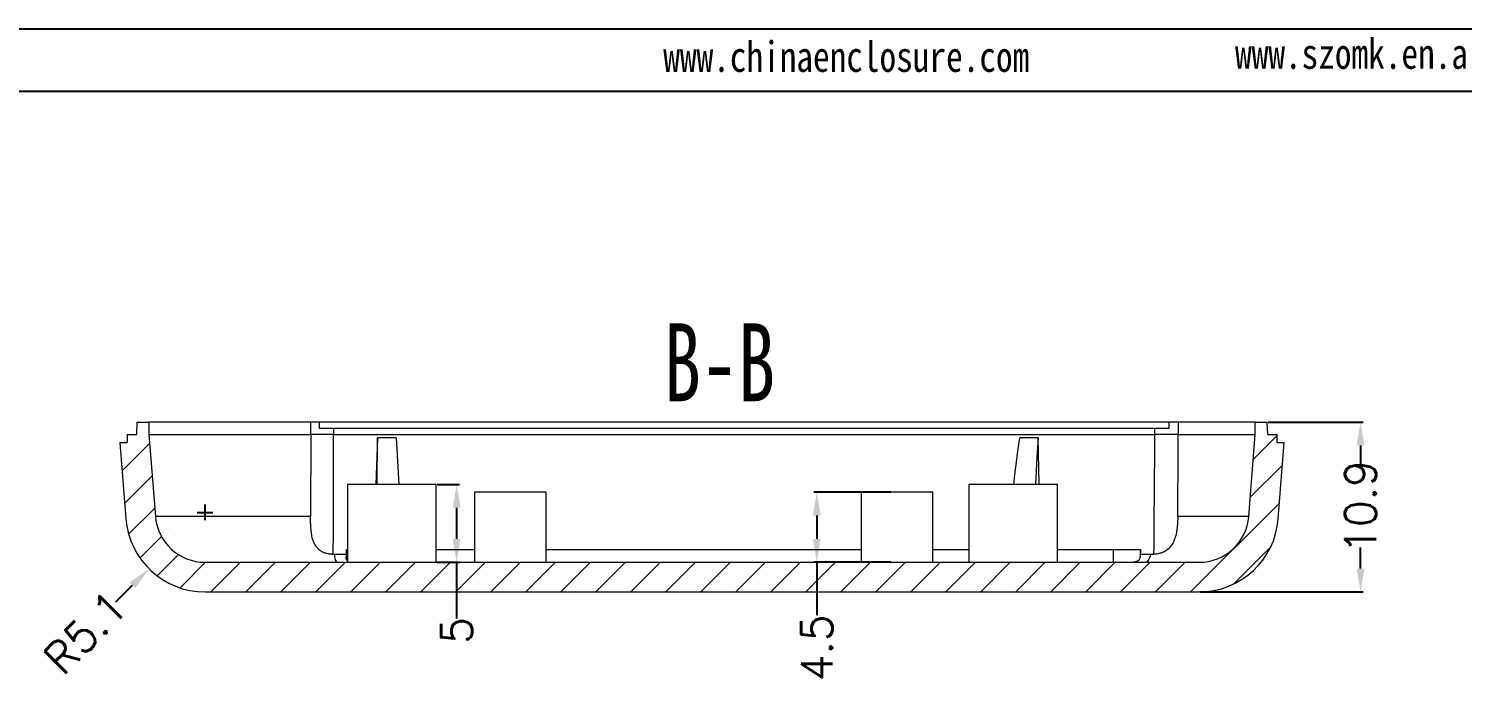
# Model space of a CAD drawing. Header units: inches. Extents: x 2768 to 3285, y 323 to 492.
# Drawn here: x 3093.3 to 3185.3, y 450.3 to 491.9 of the extents above; entities that cross this region are included whole.
import ezdxf

# ---------------------------------------------------------------- set-up
doc = ezdxf.new("R2010")
doc.units = ezdxf.units.IN
doc.layers.add('10', color=7, linetype='Continuous')
doc.layers.add('文字', color=81, linetype='Continuous')
doc.styles.add('SLDTEXTSTYLE6', font='TXT', dxfattribs={"width": 0.7})
doc.styles.get("Standard").update_dxf_attribs({"font": 'txt', "bigfont": 'gbcbig.shx'})
doc.styles.add('宋体', font='', dxfattribs={"width": 0.8, "height": 3.5})
doc.styles.get('宋体').set_extended_font_data('SimSun')
doc.dimstyles.new('2', dxfattribs={"dimtxt": 2, "dimasz": 1.5, "dimexe": 0.18, "dimexo": 0.0625, "dimgap": 0.1, "dimtad": 0, "dimzin": 12, "dimdsep": 46, "dimtxsty": 'Standard', "dimcen": 0.5, "dimclrd": 3, "dimclre": 3, "dimadec": 0, "dimazin": 0, "dimtfac": 1, "dimtofl": 0, "dimtmove": 0, "dimatfit": 3, "dimfxl": 1, "dimtolj": 1, "dimtzin": 0, "dimarcsym": 0})

# ---------------------------------------------------------------- blocks, each defined once
blk = doc.blocks.new('*D167')
at = {"color": 3, "lineweight": -2}
for p, q in [((3172.805, 466.689), (3178.907, 466.689)), ((3178.727, 465.189), (3178.727, 463.839)), ((3178.727, 457.289), (3178.727, 458.639)), ((3168.429, 455.789), (3178.907, 455.789))]:
    blk.add_line(p, q, dxfattribs=at)
at = {"color": 3}
for points in [[(3178.477, 465.189), (3178.977, 465.189), (3178.727, 466.689)], [(3178.477, 457.289), (3178.977, 457.289), (3178.727, 455.789)]]:
    blk.add_solid(points, dxfattribs=at)
at = {"layer": 'Defpoints', "color": 0}
for p in [(3172.742, 466.689), (3178.727, 466.689), (3168.367, 455.789)]:
    blk.add_point(p, dxfattribs=at)
at = {"color": 0, "insert": (3178.727, 461.239), "char_height": 2, "attachment_point": 5, "rotation": 90}
blk.add_mtext('\\A1;10.9', dxfattribs=at)
blk = doc.blocks.new('*D168')
at = {"color": 3, "lineweight": -2}
for p, q in [((3148.597, 462.189), (3143.657, 462.189)), ((3143.837, 460.689), (3143.837, 459.189)), ((3148.597, 457.689), (3143.657, 457.689)), ((3143.837, 457.689), (3143.837, 454.302))]:
    blk.add_line(p, q, dxfattribs=at)
at = {"color": 3}
for points in [[(3143.587, 460.689), (3144.087, 460.689), (3143.837, 462.189)], [(3143.587, 459.189), (3144.087, 459.189), (3143.837, 457.689)]]:
    blk.add_solid(points, dxfattribs=at)
at = {"layer": 'Defpoints', "color": 0}
for p in [(3143.837, 462.189), (3148.659, 462.189), (3148.659, 457.689)]:
    blk.add_point(p, dxfattribs=at)
at = {"color": 0, "insert": (3143.837, 452.202), "char_height": 2, "attachment_point": 5, "rotation": 90}
blk.add_mtext('\\A1;4.5', dxfattribs=at)
blk = doc.blocks.new('*D169')
at = {"color": 3, "lineweight": -2}
for p, q in [((3119.485, 462.689), (3120.909, 462.689)), ((3120.729, 461.189), (3120.729, 459.189)), ((3119.485, 457.689), (3120.909, 457.689)), ((3120.729, 457.689), (3120.729, 454.079))]:
    blk.add_line(p, q, dxfattribs=at)
at = {"color": 3}
for points in [[(3120.479, 461.189), (3120.979, 461.189), (3120.729, 462.689)], [(3120.479, 459.189), (3120.979, 459.189), (3120.729, 457.689)]]:
    blk.add_solid(points, dxfattribs=at)
at = {"layer": 'Defpoints', "color": 0}
for p in [(3119.423, 462.689), (3119.423, 457.689), (3120.729, 457.689)]:
    blk.add_point(p, dxfattribs=at)
at = {"color": 0, "insert": (3120.729, 453.313), "char_height": 2, "attachment_point": 5, "rotation": 90}
blk.add_mtext('\\A1;5', dxfattribs=at)
blk = doc.blocks.new('*D170')
at = {"color": 3, "lineweight": -2}
for p, q in [((3104.086, 460.889), (3105.086, 460.889)), ((3104.586, 460.389), (3104.586, 461.389)), ((3098.866, 455.154), (3099.925, 456.216))]:
    blk.add_line(p, q, dxfattribs=at)
at = {"color": 3}
blk.add_solid([(3099.748, 456.393), (3100.102, 456.039), (3100.984, 457.278)], dxfattribs=at)
at = {"layer": 'Defpoints', "color": 0}
for p in [(3104.586, 460.889), (3100.984, 457.278)]:
    blk.add_point(p, dxfattribs=at)
at = {"color": 0, "insert": (3096.912, 453.195), "char_height": 2, "attachment_point": 5, "rotation": 45.07646}
blk.add_mtext('\\A1;R5.1', dxfattribs=at)

msp = doc.modelspace()

# ---------------------------------------------------------------- hatches: boundary and pattern name
at = {"linetype": 'Continuous', "lineweight": 0}
h = msp.add_hatch(dxfattribs=at)
h.set_pattern_fill('ANSI31', color=4, scale=0.5, style=0)
edge = h.paths.add_edge_path(flags=0)
edge.add_arc((3104.586, 460.889), 3.2, 184.5, 270, ccw=False)
edge.add_line((3101.395, 460.638), (3100.982, 465.889))
edge.add_line((3100.982, 465.889), (3100.982, 466.689))
edge.add_line((3100.982, 466.689), (3100.21, 466.689))
edge.add_line((3100.21, 466.689), (3100.182, 465.889))
edge.add_line((3100.182, 465.889), (3099.576, 465.889))
edge.add_line((3099.576, 465.889), (3099.576, 465.389))
edge.add_line((3099.576, 465.389), (3099.116, 465.389))
edge.add_line((3099.116, 465.389), (3099.501, 460.489))
edge.add_arc((3104.586, 460.889), 5.1, 184.5, 270)
edge.add_line((3104.586, 455.789), (3168.367, 455.789))
edge.add_arc((3168.367, 460.889), 5.1, 270, 355.5)
edge.add_line((3173.451, 460.489), (3173.837, 465.389))
edge.add_line((3173.837, 465.389), (3173.376, 465.389))
edge.add_line((3173.376, 465.389), (3173.376, 465.889))
edge.add_line((3173.376, 465.889), (3172.77, 465.889))
edge.add_line((3172.77, 465.889), (3172.742, 466.689))
edge.add_line((3172.742, 466.689), (3171.97, 466.689))
edge.add_line((3171.97, 466.689), (3171.97, 465.889))
edge.add_line((3171.97, 465.889), (3171.557, 460.638))
edge.add_arc((3168.367, 460.889), 3.2, 270, 355.5, ccw=False)
edge.add_line((3168.367, 457.689), (3104.586, 457.689))

# ---------------------------------------------------------------- linework, layer by layer
for p, q in [((3046.948, 491.935), (3285.275, 491.935)), ((3053.115, 487.923), (3281.263, 487.923))]:
    msp.add_line(p, q)
at = {"color": 7, "linetype": 'Continuous', "lineweight": 15}
for p, q in [((3100.21, 466.689), (3100.182, 465.889)), ((3100.21, 466.689), (3100.982, 466.689)), ((3100.982, 466.689), (3100.982, 465.889)), ((3111.367, 465.889), (3111.367, 466.689)), ((3111.91, 466.689), (3111.91, 466.289)), ((3166.444, 466.289), (3166.444, 466.689)), ((3167.033, 466.689), (3167.033, 465.889)), ((3171.97, 466.689), (3172.742, 466.689)), ((3171.97, 465.889), (3171.97, 466.689)), ((3172.77, 465.889), (3172.742, 466.689)), ((3099.576, 465.889), (3099.576, 465.389)), ((3099.576, 465.889), (3100.182, 465.889)), ((3100.982, 465.889), (3101.395, 460.638)), ((3111.367, 465.889), (3111.354, 460.638)), ((3112.82, 466.289), (3112.82, 465.889)), ((3115.648, 465.678), (3115.553, 462.689)), ((3115.628, 462.689), (3115.648, 465.678)), ((3116.837, 465.678), (3117.026, 462.689)), ((3158.112, 462.689), (3158.039, 465.678)), ((3165.514, 466.289), (3165.514, 465.889)), ((3171.557, 460.638), (3171.97, 465.889)), ((3172.77, 465.889), (3173.376, 465.889)), ((3173.376, 465.389), (3173.376, 465.889)), ((3099.116, 465.389), (3099.576, 465.389)), ((3099.116, 465.389), (3099.501, 460.489)), ((3173.376, 465.389), (3173.837, 465.389)), ((3173.451, 460.489), (3173.837, 465.389)), ((3113.723, 462.689), (3113.723, 457.689)), ((3119.423, 462.689), (3113.723, 462.689)), ((3119.423, 457.689), (3119.423, 462.689)), ((3121.876, 462.189), (3121.876, 457.689)), ((3126.476, 462.189), (3121.876, 462.189)), ((3126.476, 457.689), (3126.476, 462.189)), ((3146.676, 462.189), (3146.676, 457.689)), ((3151.276, 462.189), (3146.676, 462.189)), ((3151.276, 457.689), (3151.276, 462.189)), ((3153.589, 462.689), (3153.589, 457.689)), ((3159.289, 462.689), (3153.589, 462.689)), ((3159.289, 457.689), (3159.289, 462.689)), ((3113.632, 458.489), (3113.631, 458.016)), ((3113.651, 458.489), (3113.649, 457.878)), ((3113.723, 458.489), (3113.651, 458.489)), ((3121.876, 458.489), (3119.423, 458.489)), ((3120.893, 458.489), (3119.423, 458.489)), ((3162.852, 458.489), (3159.289, 458.489)), ((3164.599, 458.489), (3164.596, 458.016)), ((3104.586, 457.689), (3168.367, 457.689)), ((3104.586, 455.789), (3168.367, 455.789))]:
    msp.add_line(p, q, dxfattribs=at)
at = {"color": 7, "linetype": 'Continuous', "lineweight": 15, "flags": 128}
for points in [[(3156.474, 462.689), (3156.555, 463.318), (3156.636, 463.946), (3156.748, 464.812), (3156.86, 465.678)], [(3158.039, 465.678), (3158.002, 465.05), (3157.964, 464.422), (3157.913, 463.555), (3157.861, 462.689)], [(3162.852, 458.489), (3162.849, 458.089), (3162.846, 457.689)], [(3164.613, 458.199), (3164.614, 458.344), (3164.615, 458.489)], [(3165.254, 458.199), (3165.22, 458.082), (3165.183, 457.979), (3165.146, 457.892), (3165.108, 457.819), (3165.068, 457.763), (3165.029, 457.722), (3164.988, 457.697), (3164.948, 457.689)]]:
    msp.add_lwpolyline(points, dxfattribs=at)
at = {"color": 7, "linetype": 'Continuous', "lineweight": 15}
for centre, radius, start, end in [((3104.586, 460.889), 5.1, 184.5, 270), ((3104.586, 460.889), 3.2, 184.5, 270), ((3168.367, 460.889), 3.2, 270, 355.5), ((3168.367, 460.889), 5.1, 270, 355.5), ((3113.741, 458.151), 0.86, 176.82367, 212.52245)]:
    msp.add_arc(centre, radius, start, end, dxfattribs=at)
for points, knots in [([(3111.367, 466.689), (3110.647, 466.689), (3109.942, 466.689), (3108.907, 466.689), (3108.565, 466.689), (3107.898, 466.689), (3107.574, 466.689), (3106.626, 466.689), (3106.029, 466.689), (3105.187, 466.689), (3104.914, 466.689), (3104.395, 466.689), (3104.149, 466.689), (3103.447, 466.689), (3103.03, 466.689), (3102.481, 466.689), (3102.31, 466.689), (3102.001, 466.689), (3101.862, 466.689), (3101.49, 466.689), (3101.302, 466.689), (3101.111, 466.689), (3101.062, 466.689), (3100.998, 466.689), (3100.982, 466.689), (3100.982, 466.689)], [0, 0, 0, 0, 0.125, 0.125, 0.1875, 0.1875, 0.25, 0.25, 0.375, 0.375, 0.4375, 0.4375, 0.5, 0.5, 0.625, 0.625, 0.6875, 0.6875, 0.75, 0.75, 0.875, 0.875, 0.9375, 0.9375, 1, 1, 1, 1]), ([(3111.91, 466.689), (3111.878, 466.689), (3111.814, 466.689), (3111.726, 466.689), (3111.645, 466.689), (3111.548, 466.689), (3111.444, 466.689), (3111.393, 466.689), (3111.367, 466.689)], [0, 0, 0, 0, 0.1261, 0.25094, 0.375403, 0.500378, 0.747919, 1, 1, 1, 1]), ([(3166.444, 466.689), (3157.466, 466.689), (3148.387, 466.689), (3130.158, 466.689), (3121.013, 466.689), (3111.91, 466.689)], [0, 0, 0, 0, 0.5, 0.5, 1, 1, 1, 1]), ([(3167.033, 466.689), (3167.017, 466.689), (3166.984, 466.689), (3166.926, 466.689), (3166.861, 466.689), (3166.766, 466.689), (3166.632, 466.689), (3166.507, 466.689), (3166.444, 466.689)], [0, 0, 0, 0, 0.12627, 0.251431, 0.376234, 0.501439, 0.7489, 1, 1, 1, 1]), ([(3171.97, 466.689), (3171.97, 466.689), (3171.855, 466.689), (3171.512, 466.689), (3171.369, 466.689), (3171.033, 466.689), (3170.84, 466.689), (3170.403, 466.689), (3170.158, 466.689), (3169.629, 466.689), (3169.346, 466.689), (3168.741, 466.689), (3168.416, 466.689), (3167.741, 466.689), (3167.393, 466.689), (3167.033, 466.689)], [0, 0, 0, 0, 0.25, 0.25, 0.375, 0.375, 0.5, 0.5, 0.625, 0.625, 0.75, 0.75, 0.875, 0.875, 1, 1, 1, 1]), ([(3100.982, 465.889), (3100.982, 465.889), (3100.998, 465.889), (3101.062, 465.889), (3101.111, 465.889), (3101.302, 465.889), (3101.49, 465.889), (3101.862, 465.889), (3102.001, 465.889), (3102.31, 465.889), (3102.481, 465.889), (3103.03, 465.889), (3103.447, 465.889), (3104.149, 465.889), (3104.395, 465.889), (3104.914, 465.889), (3105.187, 465.889), (3106.029, 465.889), (3106.626, 465.889), (3107.574, 465.889), (3107.898, 465.889), (3108.565, 465.889), (3108.907, 465.889), (3109.942, 465.889), (3110.647, 465.889), (3111.367, 465.889)], [0, 0, 0, 0, 0.0625, 0.0625, 0.125, 0.125, 0.25, 0.25, 0.3125, 0.3125, 0.375, 0.375, 0.5, 0.5, 0.5625, 0.5625, 0.625, 0.625, 0.75, 0.75, 0.8125, 0.8125, 0.875, 0.875, 1, 1, 1, 1]), ([(3112.82, 465.889), (3112.782, 465.889), (3112.705, 465.889), (3112.589, 465.889), (3112.472, 465.889), (3112.355, 465.889), (3112.239, 465.889), (3112.125, 465.889), (3112.016, 465.889), (3111.907, 465.889), (3111.794, 465.889), (3111.673, 465.89), (3111.552, 465.89), (3111.441, 465.889), (3111.392, 465.889), (3111.367, 465.889)], [0, 0, 0, 0, 0.0592451, 0.1198071, 0.1815172, 0.2441835, 0.3075942, 0.371521, 0.4357245, 0.4999594, 0.5723451, 0.660035, 0.7619343, 0.8761663, 1, 1, 1, 1]), ([(3111.91, 466.289), (3111.944, 466.289), (3112.012, 466.289), (3112.119, 466.289), (3112.23, 466.289), (3112.382, 466.289), (3112.58, 466.289), (3112.739, 466.289), (3112.82, 466.289)], [0, 0, 0, 0, 0.12687, 0.252335, 0.377309, 0.502716, 0.749304, 1, 1, 1, 1]), ([(3112.82, 466.289), (3113.308, 466.289), (3114.283, 466.289), (3115.747, 466.289), (3117.212, 466.289), (3118.678, 466.289), (3120.143, 466.289), (3121.61, 466.289), (3123.077, 466.289), (3124.545, 466.289), (3126.013, 466.289), (3127.482, 466.289), (3128.951, 466.289), (3130.421, 466.289), (3131.891, 466.289), (3133.362, 466.289), (3134.834, 466.289), (3136.306, 466.289), (3137.779, 466.289), (3139.641, 466.289), (3141.891, 466.289), (3144.528, 466.289), (3147.161, 466.289), (3149.792, 466.289), (3152.42, 466.289), (3155.045, 466.289), (3157.667, 466.289), (3160.286, 466.289), (3162.903, 466.289), (3164.643, 466.289), (3165.514, 466.289)], [0, 0, 0, 0, 0.027739, 0.055475, 0.08321, 0.110944, 0.13868, 0.166418, 0.19416, 0.221908, 0.249663, 0.277426, 0.305199, 0.332982, 0.360779, 0.388589, 0.416415, 0.444257, 0.472118, 0.499998, 0.549965, 0.599919, 0.649866, 0.699816, 0.749775, 0.799752, 0.849756, 0.899793, 0.949871, 1, 1, 1, 1]), ([(3112.82, 465.889), (3117.218, 465.889), (3121.621, 465.889), (3130.436, 465.889), (3134.851, 465.889), (3143.655, 465.889), (3148.048, 465.889), (3154.622, 465.889), (3156.808, 465.889), (3161.169, 465.889), (3163.344, 465.889), (3165.514, 465.889)], [0, 0, 0, 0, 0.25, 0.25, 0.5, 0.5, 0.75, 0.75, 0.875, 0.875, 1, 1, 1, 1]), ([(3165.514, 466.289), (3165.553, 466.289), (3165.633, 466.289), (3165.752, 466.289), (3165.871, 466.289), (3166.03, 466.289), (3166.226, 466.289), (3166.371, 466.289), (3166.444, 466.289)], [0, 0, 0, 0, 0.1252885, 0.2492738, 0.3728422, 0.4968891, 0.746322, 1, 1, 1, 1]), ([(3167.033, 465.889), (3167.016, 465.889), (3166.984, 465.889), (3166.926, 465.889), (3166.865, 465.889), (3166.799, 465.89), (3166.732, 465.89), (3166.665, 465.89), (3166.598, 465.889), (3166.533, 465.889), (3166.47, 465.889), (3166.36, 465.889), (3166.194, 465.889), (3165.966, 465.889), (3165.737, 465.889), (3165.587, 465.889), (3165.514, 465.889)], [0, 0, 0, 0, 0.0611132, 0.1204985, 0.177814, 0.2327538, 0.2850523, 0.3344859, 0.3808726, 0.4240699, 0.4639712, 0.5005015, 0.62848, 0.7554978, 0.8798394, 1, 1, 1, 1]), ([(3167.033, 465.889), (3167.393, 465.889), (3167.741, 465.889), (3168.416, 465.889), (3168.741, 465.889), (3169.346, 465.889), (3169.629, 465.889), (3170.158, 465.889), (3170.403, 465.889), (3170.84, 465.889), (3171.033, 465.889), (3171.369, 465.889), (3171.512, 465.889), (3171.855, 465.889), (3171.97, 465.889), (3171.97, 465.889)], [0, 0, 0, 0, 0.125, 0.125, 0.25, 0.25, 0.375, 0.375, 0.5, 0.5, 0.625, 0.625, 0.75, 0.75, 1, 1, 1, 1]), ([(3111.354, 460.638), (3109.961, 460.638), (3108.621, 460.638), (3106.188, 460.638), (3105.099, 460.638), (3103.302, 460.638), (3102.59, 460.638), (3101.639, 460.638), (3101.395, 460.638), (3101.395, 460.638)], [0, 0, 0, 0, 0.25, 0.25, 0.5, 0.5, 0.75, 0.75, 1, 1, 1, 1]), ([(3112.815, 458.199), (3112.785, 458.2), (3112.726, 458.201), (3112.637, 458.208), (3112.55, 458.219), (3112.463, 458.235), (3112.337, 458.265), (3112.175, 458.321), (3111.947, 458.443), (3111.714, 458.66), (3111.538, 458.987), (3111.453, 459.303), (3111.409, 459.567), (3111.386, 459.773), (3111.368, 460.013), (3111.356, 460.3), (3111.355, 460.518), (3111.354, 460.638)], [0, 0, 0, 0, 0.025232, 0.050195, 0.075109, 0.100197, 0.125675, 0.187567, 0.251329, 0.367562, 0.501338, 0.62625, 0.684274, 0.750837, 0.814464, 0.898214, 1, 1, 1, 1]), ([(3167, 460.638), (3167, 460.591), (3166.999, 460.497), (3166.994, 460.354), (3166.986, 460.188), (3166.971, 460.001), (3166.938, 459.727), (3166.877, 459.397), (3166.75, 459.018), (3166.551, 458.691), (3166.309, 458.469), (3166.079, 458.34), (3165.901, 458.272), (3165.738, 458.232), (3165.594, 458.208), (3165.499, 458.204), (3165.451, 458.201)], [0, 0, 0, 0, 0.0408343, 0.0823398, 0.1244902, 0.1871939, 0.2492443, 0.3737249, 0.4987356, 0.6338005, 0.7487366, 0.8127347, 0.8740758, 0.9166707, 0.958248, 1, 1, 1, 1]), ([(3171.557, 460.638), (3171.557, 460.638), (3171.118, 460.638), (3169.915, 460.638), (3169.42, 460.638), (3168.296, 460.638), (3167.668, 460.638), (3167, 460.638)], [0, 0, 0, 0, 0.5, 0.5, 0.75, 0.75, 1, 1, 1, 1]), ([(3146.676, 458.489), (3146.655, 458.489), (3145.014, 458.489), (3141.744, 458.489), (3136.856, 458.489), (3131.951, 458.489), (3128.487, 458.489), (3126.662, 458.489), (3126.476, 458.489)], [0, 0, 0, 0, 0.00315, 0.244638, 0.486127, 0.729279, 0.972431, 1, 1, 1, 1]), ([(3153.589, 458.489), (3152.881, 458.489), (3152.111, 458.489), (3151.338, 458.489), (3151.276, 458.489)], [0, 0, 0, 0, 0.920162, 1, 1, 1, 1]), ([(3164.599, 458.489), (3164.597, 458.489), (3164.59, 458.489), (3164.551, 458.489), (3164.447, 458.489), (3164.267, 458.489), (3164.052, 458.489), (3163.826, 458.489), (3163.586, 458.49), (3163.337, 458.49), (3163.09, 458.489), (3162.93, 458.489), (3162.852, 458.489)], [0, 0, 0, 0, 0.037371, 0.118812, 0.249892, 0.386442, 0.49987, 0.604464, 0.708188, 0.809518, 0.907131, 1, 1, 1, 1]), ([(3164.596, 458.016), (3164.599, 458.044), (3164.605, 458.1), (3164.61, 458.166), (3164.613, 458.199)], [0, 0, 0, 0, 0.500096, 1, 1, 1, 1]), ([(3165.451, 458.201), (3165.418, 458.201), (3165.353, 458.199), (3165.287, 458.199), (3165.254, 458.199)], [0, 0, 0, 0, 0.500032, 1, 1, 1, 1]), ([(3113.723, 457.802), (3113.699, 457.818), (3113.626, 457.867), (3113.629, 457.957), (3113.631, 458.016)], [0, 0, 0, 0, 0.336953, 1, 1, 1, 1]), ([(3163.787, 457.689), (3163.82, 457.689), (3163.884, 457.69), (3163.974, 457.693), (3164.058, 457.697), (3164.135, 457.704), (3164.205, 457.713), (3164.268, 457.725), (3164.325, 457.739), (3164.393, 457.761), (3164.466, 457.797), (3164.533, 457.855), (3164.579, 457.926), (3164.59, 457.985), (3164.596, 458.016)], [0, 0, 0, 0, 0.0678694, 0.1344498, 0.1995896, 0.2631651, 0.3250823, 0.3852778, 0.4437181, 0.5003995, 0.6186085, 0.7416507, 0.8689591, 1, 1, 1, 1])]:
    msp.add_open_spline(points, degree=3, knots=knots, dxfattribs=at)
for points in [[(3112.815, 458.199), (3112.817, 460.762), (3112.819, 463.326), (3112.82, 465.889)], [(3116.837, 465.678), (3116.441, 465.678), (3116.044, 465.678), (3115.648, 465.678)], [(3158.039, 465.678), (3157.646, 465.678), (3157.253, 465.678), (3156.86, 465.678)], [(3165.514, 465.889), (3165.492, 463.326), (3165.471, 460.764), (3165.451, 458.201)], [(3167.002, 460.638), (3167.012, 462.388), (3167.023, 464.139), (3167.033, 465.889)], [(3112.883, 458.199), (3112.861, 458.199), (3112.838, 458.199), (3112.815, 458.199)], [(3113.647, 458.199), (3113.393, 458.199), (3113.138, 458.199), (3112.883, 458.199)], [(3165.254, 458.199), (3165.041, 458.199), (3164.827, 458.199), (3164.613, 458.199)]]:
    msp.add_open_spline(points, degree=3, dxfattribs=at)

# ---------------------------------------------------------------- texts
at = {"layer": '10', "color": 0, "insert": (3137.595, 473.026), "char_height": 5, "attachment_point": 2, "style": 'SLDTEXTSTYLE6'}
msp.add_mtext('B-B', dxfattribs=at)
at = {"layer": '文字', "color": 0, "char_height": 1.96154, "width": 34.46241, "attachment_point": 1, "style": '宋体'}
for s, insert in [('www.szomk.en.alibaba.com', (3170.676, 491.321)), ('www.chinaenclosure.com', (3133.987, 491.126))]:
    msp.add_mtext(s, dxfattribs=dict(at, insert=insert))

# ---------------------------------------------------------------- dimensions: what is measured, and where the dimension line sits
dim = msp.add_linear_dim(base=(3178.727, 466.689), p1=(3168.367, 455.789), p2=(3172.742, 466.689), angle=90, dimstyle='2')
dim.commit()
dim.dimension.update_dxf_attribs({"geometry": '*D167', "text_midpoint": (3178.727, 461.239)})
for base, p1, p2, picture, middle in [((3120.729, 457.689), (3119.423, 462.689), (3119.423, 457.689), '*D169', (3120.729, 453.313)), ((3143.837, 462.189), (3148.659, 457.689), (3148.659, 462.189), '*D168', (3143.837, 452.202))]:
    dim = msp.add_linear_dim(base=base, p1=p1, p2=p2, angle=90, dimstyle='2')
    dim.commit()
    dim.dimension.update_dxf_attribs({"geometry": picture, "text_midpoint": middle, "dimtype": 160})
dim = msp.add_radius_dim(center=(3104.586, 460.889), mpoint=(3100.984, 457.278), dimstyle='2')
dim.commit()
dim.dimension.update_dxf_attribs({"geometry": '*D170', "text_midpoint": (3096.912, 453.195)})

doc.saveas('drawing.dxf')
